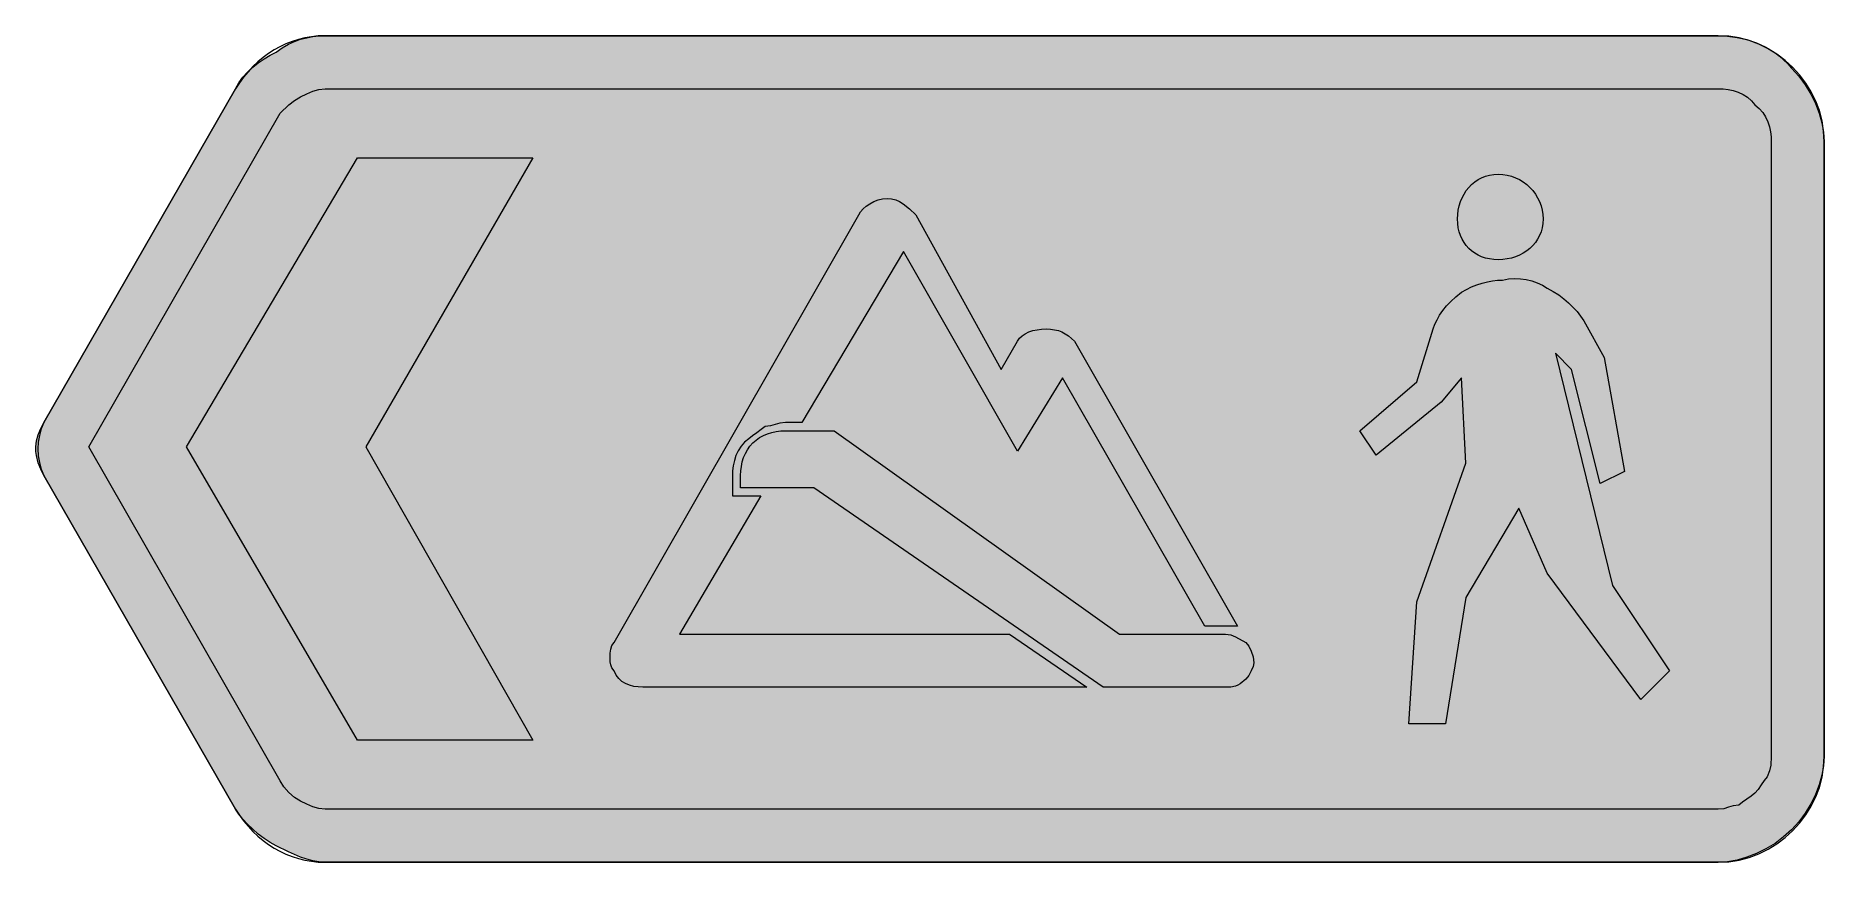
# Model space of a CAD drawing. Header units: metres. Extents: x 20 to 547, y 18 to 262.
import ezdxf

# ---------------------------------------------------------------- set-up
doc = ezdxf.new("R2010")
doc.units = ezdxf.units.M
for name, color, linetype, true_color in [('FILL_BLUE_0000FF', 7, 'Continuous', 0x0000ff), ('FILL_WHITE_FFFFFF', 7, 'Continuous', 0xffffff), ('STROKE_BLUE_0000FF', 7, 'Continuous', 0x0000ff)]:
    doc.layers.add(name, color=color, linetype=linetype, true_color=true_color)

msp = doc.modelspace()

# ---------------------------------------------------------------- hatches: boundary and pattern name
at = {"layer": 'FILL_BLUE_0000FF', "true_color": 0x0000ff}
h = msp.add_hatch(color=7, dxfattribs=at)
h.dxf.hatch_style = 1
h.paths.add_polyline_path([(516.95, 245.94), (518.42, 245.76), (519.92, 245.43), (521.4, 244.95), (522.83, 244.3), (524.16, 243.47), (525.34, 242.44), (526.35, 241.2), (527.59, 240.19), (528.62, 239.01), (529.45, 237.68), (530.1, 236.25), (530.58, 234.77), (530.91, 233.27), (531.09, 231.8), (531.15, 230.4), (531.15, 49.2), (531, 46.65), (530.64, 44.98), (529.95, 43.2), (529.05, 42.11), (528.15, 40.8), (527.25, 39.49), (526.35, 38.4), (525.26, 37.5), (523.95, 36.6), (522.64, 35.7), (521.55, 34.8), (519.94, 34.61), (518.55, 34.2), (517.16, 33.79), (515.55, 33.6), (105.15, 33.6), (103.35, 33.81), (101.55, 34.35), (99.75, 35.12), (97.95, 36), (96.17, 37.11), (94.5, 38.55), (93.06, 40.22), (91.95, 42), (35.55, 140.4), (91.95, 238.8), (94.5, 241.2), (96.17, 242.51), (97.95, 243.6), (99.75, 244.48), (101.55, 245.25), (103.35, 245.79), (105.15, 246), (515.55, 246), (516.95, 245.94)])
at = {"layer": 'FILL_WHITE_FFFFFF', "true_color": 0xffffff}
h = msp.add_hatch(color=7, dxfattribs=at)
h.dxf.hatch_style = 1
h.paths.add_polyline_path([(518.3, 261.48), (521.12, 261.11), (523.97, 260.46), (526.8, 259.5), (529.58, 258.2), (532.26, 256.54), (533.55, 255.56), (534.79, 254.48), (536, 253.29), (537.15, 252), (539.29, 249.64), (541.18, 247.11), (542.82, 244.43), (544.2, 241.65), (545.29, 238.82), (546.09, 235.97), (546.58, 233.15), (546.75, 230.4), (546.75, 49.2), (546.58, 46.45), (546.09, 43.63), (545.29, 40.78), (544.2, 37.95), (542.82, 35.17), (541.18, 32.49), (539.29, 29.96), (537.15, 27.6), (534.79, 25.46), (532.26, 23.57), (529.58, 21.93), (526.8, 20.55), (523.97, 19.46), (521.12, 18.66), (518.3, 18.17), (515.55, 18), (105.15, 18), (103.35, 18.11), (101.55, 18.41), (99.75, 18.89), (97.95, 19.5), (94.35, 21.04), (90.75, 22.8), (88.95, 23.81), (87.19, 24.99), (85.48, 26.32), (83.85, 27.75), (82.34, 29.23), (80.96, 30.73), (79.76, 32.2), (78.75, 33.6), (22.35, 132), (21.47, 133.82), (20.7, 135.75), (20.16, 137.91), (20, 139.1), (19.95, 140.4), (20.16, 142.2), (20.7, 144), (21.47, 145.8), (22.35, 147.6), (78.75, 246), (79.76, 247.74), (80.96, 249.37), (82.34, 250.89), (83.85, 252.3), (85.48, 253.59), (87.19, 254.77), (88.95, 255.84), (90.75, 256.8), (92.55, 258.04), (94.35, 259.07), (96.15, 259.9), (97.95, 260.55), (99.75, 261.03), (101.55, 261.36), (103.35, 261.54), (105.15, 261.6), (515.55, 261.6), (518.3, 261.48)])
h = msp.add_hatch(color=7, dxfattribs=at)
h.dxf.hatch_style = 1
h.paths.add_polyline_path([(117.15, 140.4), (166.35, 54), (114.75, 54), (64.35, 140.4), (114.75, 225.6), (166.35, 225.6), (117.15, 140.4)])
h = msp.add_hatch(color=7, dxfattribs=at)
h.dxf.hatch_style = 1
h.paths.add_polyline_path([(438.81, 208.93), (438.97, 210.23), (439.24, 211.49), (439.61, 212.7), (440.08, 213.85), (440.65, 214.94), (441.31, 215.96), (442.05, 216.9), (442.88, 217.76), (443.79, 218.52), (444.78, 219.19), (445.84, 219.75), (446.97, 220.2), (448.17, 220.53), (449.43, 220.73), (450.75, 220.8), (452.08, 220.73), (453.38, 220.53), (454.64, 220.2), (455.85, 219.75), (457, 219.19), (458.09, 218.52), (459.11, 217.76), (460.05, 216.9), (460.91, 215.96), (461.67, 214.94), (462.34, 213.85), (462.9, 212.7), (463.35, 211.49), (463.68, 210.23), (463.88, 208.93), (463.95, 207.6), (463.88, 206.28), (463.68, 205.02), (463.35, 203.82), (462.9, 202.69), (462.34, 201.63), (461.67, 200.64), (460.91, 199.73), (460.05, 198.9), (459.11, 198.16), (458.09, 197.5), (457, 196.93), (455.85, 196.46), (454.64, 196.09), (453.38, 195.82), (452.08, 195.66), (450.75, 195.6), (449.43, 195.66), (448.17, 195.82), (446.97, 196.09), (445.84, 196.46), (444.78, 196.93), (443.79, 197.5), (442.88, 198.16), (442.05, 198.9), (441.31, 199.73), (440.65, 200.64), (440.08, 201.63), (439.61, 202.69), (439.24, 203.82), (438.97, 205.02), (438.81, 206.28), (438.75, 207.6), (438.81, 208.93)])
h = msp.add_hatch(color=7, dxfattribs=at)
h.dxf.hatch_style = 1
h.paths.add_polyline_path([(371.55, 87.6), (370.35, 87.6), (364.35, 87.6), (322.35, 160.8), (309.15, 139.2), (275.55, 198), (245.55, 147.6), (240.75, 147.6), (239.14, 147.41), (237.75, 147), (236.36, 146.59), (234.75, 146.4), (233.66, 145.5), (232.35, 144.6), (231.04, 143.7), (229.95, 142.8), (228.71, 141.79), (227.68, 140.61), (226.85, 139.28), (226.2, 137.85), (225.72, 136.37), (225.39, 134.87), (225.21, 133.4), (225.15, 132), (225.15, 126), (233.55, 126), (209.55, 85.2), (306.75, 85.2), (329.55, 69.6), (198.75, 69.6), (197.4, 69.66), (196.09, 69.84), (194.83, 70.17), (193.65, 70.65), (192.59, 71.3), (191.66, 72.13), (190.91, 73.16), (190.35, 74.4), (189.66, 75.3), (189.3, 76.2), (189.17, 77.1), (189.15, 78), (189.17, 79.59), (189.3, 80.85), (189.66, 81.88), (190.35, 82.8), (262.35, 208.8), (262.91, 209.7), (263.66, 210.56), (264.59, 211.37), (265.65, 212.1), (266.83, 212.71), (268.09, 213.19), (269.4, 213.49), (270.75, 213.6), (272.05, 213.49), (273.24, 213.19), (274.36, 212.71), (275.4, 212.1), (277.33, 210.56), (279.15, 208.8), (304.35, 163.2), (309.15, 171.6), (309.71, 172.44), (310.46, 173.17), (311.39, 173.79), (312.45, 174.3), (313.63, 174.69), (314.89, 174.97), (316.2, 175.14), (317.55, 175.2), (318.85, 175.14), (320.04, 174.97), (321.16, 174.69), (322.2, 174.3), (323.19, 173.79), (324.13, 173.17), (325.95, 171.6), (373.95, 87.6), (371.55, 87.6)])
h = msp.add_hatch(color=7, dxfattribs=at)
h.dxf.hatch_style = 1
h.paths.add_polyline_path([(424.35, 58.8), (426.75, 94.8), (441.15, 135.6), (439.95, 160.8), (433.95, 153.6), (414.75, 138), (409.95, 145.2), (426.75, 159.6), (431.55, 175.2), (432.06, 176.55), (432.69, 177.9), (433.47, 179.25), (434.4, 180.6), (435.5, 181.95), (436.78, 183.3), (438.26, 184.65), (439.95, 186), (441.35, 186.84), (442.84, 187.57), (444.38, 188.19), (445.95, 188.7), (447.52, 189.09), (449.06, 189.37), (450.55, 189.54), (451.95, 189.6), (453.75, 189.94), (455.53, 190.07), (457.29, 190), (459, 189.75), (460.66, 189.33), (462.24, 188.76), (463.75, 188.04), (465.15, 187.2), (466.89, 186.25), (468.53, 185.19), (470.04, 184.06), (471.45, 182.85), (472.74, 181.59), (473.93, 180.28), (475.95, 177.6), (481.95, 166.8), (487.95, 133.2), (480.75, 129.6), (472.35, 163.2), (467.55, 168), (484.35, 99.6), (501.15, 74.4), (492.75, 66), (465.15, 103.2), (456.75, 122.4), (441.15, 96), (435.15, 58.8), (424.35, 58.8)])
h = msp.add_hatch(color=7, dxfattribs=at)
h.dxf.hatch_style = 1
h.paths.add_polyline_path([(227.55, 128.4), (227.55, 132), (227.61, 133.35), (227.78, 134.68), (228.06, 135.99), (228.45, 137.25), (228.96, 138.46), (229.58, 139.59), (230.31, 140.65), (231.15, 141.6), (232.1, 142.44), (233.16, 143.17), (234.29, 143.79), (235.5, 144.3), (236.76, 144.69), (238.07, 144.97), (239.4, 145.14), (240.75, 145.2), (255.15, 145.2), (339.15, 85.2), (370.35, 85.2), (371.2, 85.15), (371.96, 84.99), (373.35, 84.45), (376.35, 82.8), (377.23, 81.69), (378, 80.25), (378.54, 78.58), (378.75, 76.8), (378.54, 75.71), (378, 74.4), (377.23, 73.09), (376.35, 72), (374.74, 70.61), (374.03, 70.19), (373.35, 69.9), (371.96, 69.64), (370.35, 69.6), (334.35, 69.6), (249.15, 128.4), (227.55, 128.4)])

# ---------------------------------------------------------------- linework, layer by layer
at = {"layer": 'FILL_BLUE_0000FF', "lineweight": 0, "true_color": 0x0000ff}
msp.add_lwpolyline([(516.95, 245.94), (518.42, 245.76), (519.92, 245.43), (521.4, 244.95), (522.83, 244.3), (524.16, 243.47), (525.34, 242.44), (526.35, 241.2), (527.59, 240.19), (528.62, 239.01), (529.45, 237.68), (530.1, 236.25), (530.58, 234.77), (530.91, 233.27), (531.09, 231.8), (531.15, 230.4), (531.15, 49.2), (531, 46.65), (530.64, 44.98), (529.95, 43.2), (529.05, 42.11), (528.15, 40.8), (527.25, 39.49), (526.35, 38.4), (525.26, 37.5), (523.95, 36.6), (522.64, 35.7), (521.55, 34.8), (519.94, 34.61), (518.55, 34.2), (517.16, 33.79), (515.55, 33.6), (105.15, 33.6), (103.35, 33.81), (101.55, 34.35), (99.75, 35.12), (97.95, 36), (96.17, 37.11), (94.5, 38.55), (93.06, 40.22), (91.95, 42), (35.55, 140.4), (91.95, 238.8), (94.5, 241.2), (96.17, 242.51), (97.95, 243.6), (99.75, 244.48), (101.55, 245.25), (103.35, 245.79), (105.15, 246), (515.55, 246)], close=True, dxfattribs=at)
at = {"layer": 'FILL_WHITE_FFFFFF', "lineweight": 0, "true_color": 0xffffff}
for points in [[(518.3, 261.48), (521.12, 261.11), (523.97, 260.46), (526.8, 259.5), (529.58, 258.2), (532.26, 256.54), (533.55, 255.56), (534.79, 254.48), (536, 253.29), (537.15, 252), (539.29, 249.64), (541.18, 247.11), (542.82, 244.43), (544.2, 241.65), (545.29, 238.82), (546.09, 235.97), (546.58, 233.15), (546.75, 230.4), (546.75, 49.2), (546.58, 46.45), (546.09, 43.63), (545.29, 40.78), (544.2, 37.95), (542.82, 35.17), (541.18, 32.49), (539.29, 29.96), (537.15, 27.6), (534.79, 25.46), (532.26, 23.57), (529.58, 21.93), (526.8, 20.55), (523.97, 19.46), (521.12, 18.66), (518.3, 18.17), (515.55, 18), (105.15, 18), (103.35, 18.11), (101.55, 18.41), (99.75, 18.89), (97.95, 19.5), (94.35, 21.04), (90.75, 22.8), (88.95, 23.81), (87.19, 24.99), (85.48, 26.32), (83.85, 27.75), (82.34, 29.23), (80.96, 30.73), (79.76, 32.2), (78.75, 33.6), (22.35, 132), (21.47, 133.82), (20.7, 135.75), (20.16, 137.91), (20, 139.1), (19.95, 140.4), (20.16, 142.2), (20.7, 144), (21.47, 145.8), (22.35, 147.6), (78.75, 246), (79.76, 247.74), (80.96, 249.37), (82.34, 250.89), (83.85, 252.3), (85.48, 253.59), (87.19, 254.77), (88.95, 255.84), (90.75, 256.8), (92.55, 258.04), (94.35, 259.07), (96.15, 259.9), (97.95, 260.55), (99.75, 261.03), (101.55, 261.36), (103.35, 261.54), (105.15, 261.6), (515.55, 261.6)], [(438.81, 208.93), (438.97, 210.23), (439.24, 211.49), (439.61, 212.7), (440.08, 213.85), (440.65, 214.94), (441.31, 215.96), (442.05, 216.9), (442.88, 217.76), (443.79, 218.52), (444.78, 219.19), (445.84, 219.75), (446.97, 220.2), (448.17, 220.53), (449.43, 220.73), (450.75, 220.8), (452.08, 220.73), (453.38, 220.53), (454.64, 220.2), (455.85, 219.75), (457, 219.19), (458.09, 218.52), (459.11, 217.76), (460.05, 216.9), (460.91, 215.96), (461.67, 214.94), (462.34, 213.85), (462.9, 212.7), (463.35, 211.49), (463.68, 210.23), (463.88, 208.93), (463.95, 207.6), (463.88, 206.28), (463.68, 205.02), (463.35, 203.82), (462.9, 202.69), (462.34, 201.63), (461.67, 200.64), (460.91, 199.73), (460.05, 198.9), (459.11, 198.16), (458.09, 197.5), (457, 196.93), (455.85, 196.46), (454.64, 196.09), (453.38, 195.82), (452.08, 195.66), (450.75, 195.6), (449.43, 195.66), (448.17, 195.82), (446.97, 196.09), (445.84, 196.46), (444.78, 196.93), (443.79, 197.5), (442.88, 198.16), (442.05, 198.9), (441.31, 199.73), (440.65, 200.64), (440.08, 201.63), (439.61, 202.69), (439.24, 203.82), (438.97, 205.02), (438.81, 206.28), (438.75, 207.6)], [(371.55, 87.6), (370.35, 87.6), (364.35, 87.6), (322.35, 160.8), (309.15, 139.2), (275.55, 198), (245.55, 147.6), (240.75, 147.6), (239.14, 147.41), (237.75, 147), (236.36, 146.59), (234.75, 146.4), (233.66, 145.5), (232.35, 144.6), (231.04, 143.7), (229.95, 142.8), (228.71, 141.79), (227.68, 140.61), (226.85, 139.28), (226.2, 137.85), (225.72, 136.37), (225.39, 134.87), (225.21, 133.4), (225.15, 132), (225.15, 126), (233.55, 126), (209.55, 85.2), (306.75, 85.2), (329.55, 69.6), (198.75, 69.6), (197.4, 69.66), (196.09, 69.84), (194.83, 70.17), (193.65, 70.65), (192.59, 71.3), (191.66, 72.13), (190.91, 73.16), (190.35, 74.4), (189.66, 75.3), (189.3, 76.2), (189.17, 77.1), (189.15, 78), (189.17, 79.59), (189.3, 80.85), (189.66, 81.88), (190.35, 82.8), (262.35, 208.8), (262.91, 209.7), (263.66, 210.56), (264.59, 211.37), (265.65, 212.1), (266.83, 212.71), (268.09, 213.19), (269.4, 213.49), (270.75, 213.6), (272.05, 213.49), (273.24, 213.19), (274.36, 212.71), (275.4, 212.1), (277.33, 210.56), (279.15, 208.8), (304.35, 163.2), (309.15, 171.6), (309.71, 172.44), (310.46, 173.17), (311.39, 173.79), (312.45, 174.3), (313.63, 174.69), (314.89, 174.97), (316.2, 175.14), (317.55, 175.2), (318.85, 175.14), (320.04, 174.97), (321.16, 174.69), (322.2, 174.3), (323.19, 173.79), (324.13, 173.17), (325.95, 171.6), (373.95, 87.6)], [(424.35, 58.8), (426.75, 94.8), (441.15, 135.6), (439.95, 160.8), (433.95, 153.6), (414.75, 138), (409.95, 145.2), (426.75, 159.6), (431.55, 175.2), (432.06, 176.55), (432.69, 177.9), (433.47, 179.25), (434.4, 180.6), (435.5, 181.95), (436.78, 183.3), (438.26, 184.65), (439.95, 186), (441.35, 186.84), (442.84, 187.57), (444.38, 188.19), (445.95, 188.7), (447.52, 189.09), (449.06, 189.37), (450.55, 189.54), (451.95, 189.6), (453.75, 189.94), (455.53, 190.07), (457.29, 190), (459, 189.75), (460.66, 189.33), (462.24, 188.76), (463.75, 188.04), (465.15, 187.2), (466.89, 186.25), (468.53, 185.19), (470.04, 184.06), (471.45, 182.85), (472.74, 181.59), (473.93, 180.28), (475.95, 177.6), (481.95, 166.8), (487.95, 133.2), (480.75, 129.6), (472.35, 163.2), (467.55, 168), (484.35, 99.6), (501.15, 74.4), (492.75, 66), (465.15, 103.2), (456.75, 122.4), (441.15, 96), (435.15, 58.8)], [(227.55, 128.4), (227.55, 132), (227.61, 133.35), (227.78, 134.68), (228.06, 135.99), (228.45, 137.25), (228.96, 138.46), (229.58, 139.59), (230.31, 140.65), (231.15, 141.6), (232.1, 142.44), (233.16, 143.17), (234.29, 143.79), (235.5, 144.3), (236.76, 144.69), (238.07, 144.97), (239.4, 145.14), (240.75, 145.2), (255.15, 145.2), (339.15, 85.2), (370.35, 85.2), (371.2, 85.15), (371.96, 84.99), (373.35, 84.45), (376.35, 82.8), (377.23, 81.69), (378, 80.25), (378.54, 78.58), (378.75, 76.8), (378.54, 75.71), (378, 74.4), (377.23, 73.09), (376.35, 72), (374.74, 70.61), (374.03, 70.19), (373.35, 69.9), (371.96, 69.64), (370.35, 69.6), (334.35, 69.6), (249.15, 128.4)]]:
    msp.add_lwpolyline(points, close=True, dxfattribs=at)
at = {"layer": 'FILL_WHITE_FFFFFF', "lineweight": 0, "true_color": 0x0000ff}
msp.add_lwpolyline([(117.15, 140.4), (166.35, 54), (114.75, 54), (64.35, 140.4), (114.75, 225.6), (166.35, 225.6)], close=True, dxfattribs=at)
at = {"layer": 'STROKE_BLUE_0000FF', "lineweight": 0, "true_color": 0x0000ff}
msp.add_lwpolyline([(515.55, 18), (518.67, 18.17), (521.71, 18.65), (524.67, 19.44), (527.51, 20.51), (530.23, 21.85), (532.8, 23.44), (535.22, 25.26), (537.45, 27.3), (539.49, 29.53), (541.31, 31.95), (542.9, 34.52), (544.24, 37.24), (545.31, 40.08), (546.1, 43.04), (546.58, 46.08), (546.75, 49.2), (546.75, 230.4), (546.58, 233.52), (546.1, 236.56), (545.31, 239.52), (544.24, 242.36), (542.9, 245.08), (541.31, 247.65), (539.49, 250.07), (537.45, 252.3), (535.22, 254.34), (532.8, 256.16), (530.23, 257.75), (527.51, 259.09), (524.67, 260.16), (521.71, 260.95), (518.67, 261.43), (515.55, 261.6), (105.15, 261.6), (103.14, 261.53), (101.16, 261.32), (99.22, 260.98), (97.31, 260.51), (95.45, 259.92), (93.63, 259.2), (91.87, 258.36), (90.15, 257.4), (88.49, 256.33), (86.89, 255.15), (85.36, 253.87), (83.89, 252.49), (82.49, 251), (81.16, 249.43), (79.92, 247.76), (78.75, 246), (22.35, 147.6), (21.56, 145.75), (21, 143.81), (20.66, 141.82), (20.55, 139.8), (20.66, 137.78), (21, 135.79), (21.56, 133.85), (22.35, 132), (78.75, 33.6), (79.92, 31.84), (81.16, 30.17), (82.49, 28.6), (83.89, 27.11), (85.36, 25.73), (86.89, 24.45), (88.49, 23.27), (90.15, 22.2), (91.87, 21.24), (93.63, 20.4), (95.45, 19.68), (97.31, 19.09), (99.22, 18.62), (101.16, 18.28), (103.14, 18.07), (105.15, 18), (515.55, 18)], dxfattribs=at)

doc.saveas('drawing.dxf')
